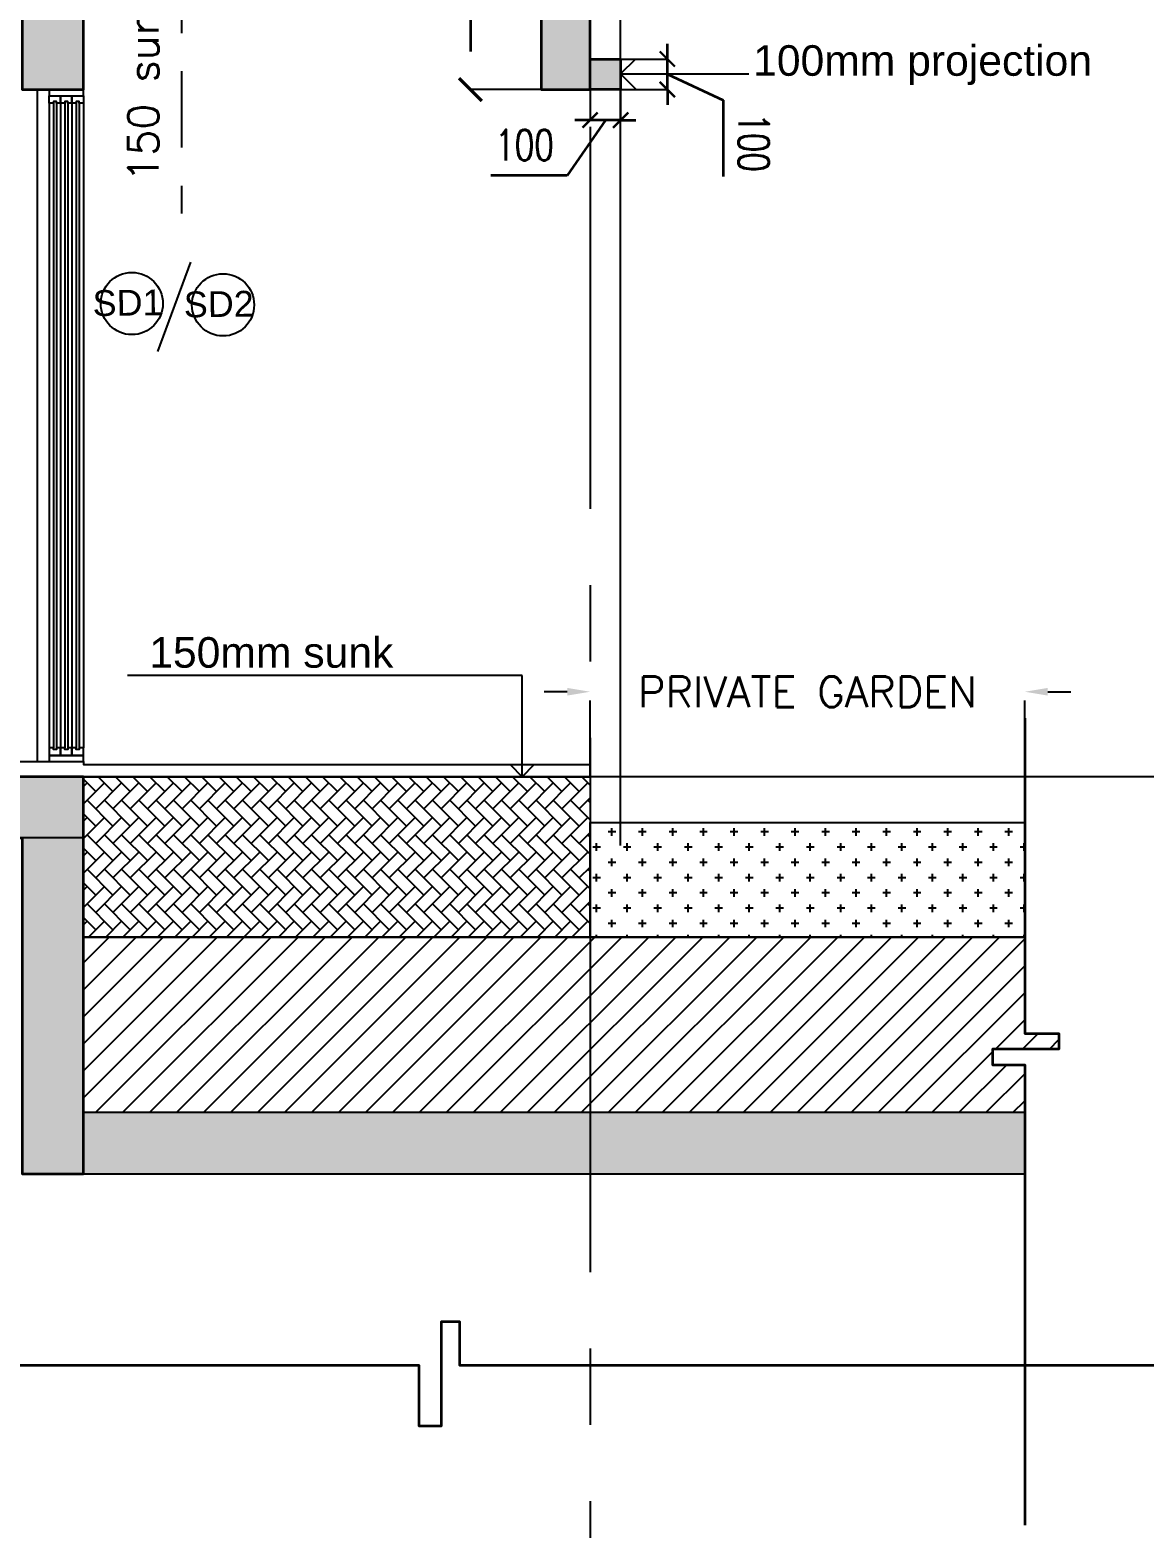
# Model space of a CAD drawing. Header units: millimetres. Extents: x 1066295 to 1300022, y -5734212 to -5454663.
# Drawn here: x 1120826 to 1124476, y -5679454 to -5674548 of the extents above; entities that cross this region are included whole.
import ezdxf
from ezdxf.enums import TextEntityAlignment as Align

# ---------------------------------------------------------------- set-up
doc = ezdxf.new("R2010")
doc.units = ezdxf.units.MM
doc.header["$LTSCALE"] = 1000
doc.header["$MEASUREMENT"] = 0
for name, pattern in [('AUDIT_D_120904163729-0', [0]), ('T9_PROFILE SECTIONS$0$( Hidden )', [0.375, 0.25, -0.125]), ('T9_PROFILE SECTIONS$0$AUDIT_D_120904163729-0', [0]), ('T9_PROFILE SECTIONS$0$HIDDEN', [0.375, 0.25, -0.125]), ('T9_PROFILE SECTIONS$0$HIDDEN2', [0.1875, 0.125, -0.0625]), ('T9_PROFILE SECTIONS$0$PHANTOM2', [1.25, 0.625, -0.125, 0.125, -0.125, 0.125, -0.125]), ('T9_PROFILE SECTIONS$0$T10(T7 IS SIMILAR BUT MIRROR) - DIMENSION & TEXTING$0$HIDDEN', [0.375, 0.25, -0.125]), ('T9_PROFILE SECTIONS$0$T8_PROFILE SECTIONS$0$HIDDEN', [0.375, 0.25, -0.125])]:
    doc.linetypes.add(name, pattern=pattern)
doc.layers.get('0').update_dxf_attribs({"linetype": 'AUDIT_D_120904163729-0'})
for name, color, linetype in [('T9_PROFILE SECTIONS$0$a-alu frame', 4, 'Continuous'), ('T9_PROFILE SECTIONS$0$A-BUILDING LINE TURNS HERE', 252, 'T9_PROFILE SECTIONS$0$PHANTOM2'), ('T9_PROFILE SECTIONS$0$a-ele', 8, 'Continuous'), ('T9_PROFILE SECTIONS$0$a-rcc', 3, 'Continuous'), ('T9_PROFILE SECTIONS$0$A-SUNK SLAB', 251, 'T9_PROFILE SECTIONS$0$AUDIT_D_120904163729-0'), ('T9_PROFILE SECTIONS$0$A-WALL HATCH', 8, 'Continuous'), ('T9_PROFILE SECTIONS$0$a-window', 5, 'Continuous'), ('T9_PROFILE SECTIONS$0$ELEV 5', 8, 'Continuous'), ('T9_PROFILE SECTIONS$0$F.F.L', 36, 'Continuous'), ('T9_PROFILE SECTIONS$0$HATCH', 8, 'Continuous'), ('T9_PROFILE SECTIONS$0$HATCH 150', 8, 'Continuous'), ('T9_PROFILE SECTIONS$0$Leader', 2, 'T9_PROFILE SECTIONS$0$AUDIT_D_120904163729-0'), ('T9_PROFILE SECTIONS$0$LEVEL', 7, 'Continuous'), ('T9_PROFILE SECTIONS$0$T10(T7 IS SIMILAR BUT MIRROR) - DIMENSION & TEXTING$0$A-DIMENSIONS', 2, 'T9_PROFILE SECTIONS$0$T10(T7 IS SIMILAR BUT MIRROR) - DIMENSION & TEXTING$0$HIDDEN'), ('T9_PROFILE SECTIONS$0$TEXT ROOM', 7, 'Continuous'), ('T9_PROFILE SECTIONS$0$TYPICAL UNITS$0$a-door-no', 104, 'Continuous')]:
    doc.layers.add(name, color=color, linetype=linetype)
for name, color, linetype, lineweight in [('T9_PROFILE SECTIONS$0$A-DIMENSION', 2, 'Continuous', 35), ('T9_PROFILE SECTIONS$0$A-SLAB', 3, 'Continuous', 35), ('T9_PROFILE SECTIONS$0$R0-18-10-2014-T1-1st Podium Floor Plan$0$Text', 7, 'Continuous', 0), ('T9_PROFILE SECTIONS$0$T8_PROFILE SECTIONS$0$A-DIMENSION', 2, 'Continuous', 35), ('T9_PROFILE SECTIONS$0$T8_PROFILE SECTIONS$0$A-SLAB', 3, 'Continuous', 35)]:
    doc.layers.add(name, color=color, linetype=linetype, lineweight=lineweight)
doc.styles.add('T9_PROFILE SECTIONS$0$ARIAL ARROW', font='arial.ttf')
doc.styles.add('T9_PROFILE SECTIONS$0$CLUSTER A- TOILET DETAIL$0$texts', font='simplex.shx', dxfattribs={"width": 0.75})
doc.styles.add('T9_PROFILE SECTIONS$0$Romans 1', font='romans.shx', dxfattribs={"height": 100})
doc.styles.add('T9_PROFILE SECTIONS$0$T8_PROFILE SECTIONS$0$Romans 1', font='romans.shx', dxfattribs={"height": 100})
doc.styles.add('T9_PROFILE SECTIONS$0$TYPICAL UNITS$0$LODHA STANDERD', font='sanss___.ttf')
doc.dimstyles.new('T9_PROFILE SECTIONS$0$ALPINE S', dxfattribs={"dimscale": 0, "dimtxt": 100, "dimasz": 75, "dimexe": 0, "dimexo": 0, "dimgap": 75, "dimtad": 1, "dimdec": 0, "dimzin": 0, "dimdsep": 46, "dimtxsty": 'T9_PROFILE SECTIONS$0$Romans 1', "dimblk": 'T9_PROFILE SECTIONS$0$_ArchTick', "dimcen": 0.09, "dimclrd": 256, "dimclre": 256, "dimclrt": 7, "dimadec": 0, "dimazin": 0, "dimtfac": 1, "dimtdec": 0, "dimtofl": 0, "dimtmove": 1, "dimatfit": 0, "dimldrblk": 'T9_PROFILE SECTIONS$0$_Open90', "dimfxl": 1, "dimtolj": 1, "dimtzin": 0, "dimarcsym": 0})
doc.dimstyles.new('T9_PROFILE SECTIONS$0$T8_PROFILE SECTIONS$0$ALPINE S', dxfattribs={"dimscale": 0, "dimtxt": 100, "dimasz": 75, "dimexe": 0, "dimexo": 0, "dimgap": 75, "dimtad": 1, "dimdec": 0, "dimzin": 0, "dimdsep": 46, "dimtxsty": 'T9_PROFILE SECTIONS$0$T8_PROFILE SECTIONS$0$Romans 1', "dimblk": 'T9_PROFILE SECTIONS$0$T8_PROFILE SECTIONS$0$_ArchTick', "dimcen": 0.09, "dimclrd": 256, "dimclre": 256, "dimclrt": 7, "dimadec": 0, "dimazin": 0, "dimtfac": 1, "dimtdec": 0, "dimtofl": 0, "dimtmove": 1, "dimatfit": 0, "dimldrblk": 'T9_PROFILE SECTIONS$0$T8_PROFILE SECTIONS$0$_Open90', "dimfxl": 1, "dimtolj": 1, "dimtzin": 0, "dimarcsym": 0})

# ---------------------------------------------------------------- blocks, each defined once
blk = doc.blocks.new('T9_PROFILE SECTIONS$0$A$C04612184')
at = {"layer": 'T9_PROFILE SECTIONS$0$LEVEL', "color": 8, "linetype": 'T9_PROFILE SECTIONS$0$HIDDEN2', "ltscale": 5}
blk.add_line((89.8181, 14.915), (-67.8271, 14.915), dxfattribs=at)
blk = doc.blocks.new('T9_PROFILE SECTIONS$0$window with railing')
at = {"layer": 'T9_PROFILE SECTIONS$0$a-ele'}
blk.add_lwpolyline([(-11244.9, -340863.7), (-11244.9, -338663.7)], dxfattribs=at)
at = {"layer": 'T9_PROFILE SECTIONS$0$a-window', "color": 250}
for p, q in [((-11394.9, -338708.7), (-11394.9, -340818.7)), ((-11381.6, -338708.7), (-11381.6, -340818.7)), ((-11371.6, -338708.7), (-11371.6, -340818.7))]:
    blk.add_line(p, q, dxfattribs=at)
at = {"layer": 'T9_PROFILE SECTIONS$0$a-window', "color": 1}
for p, q in [((-11357.4, -338708.7), (-11357.4, -340818.7)), ((-11319.9, -338708.7), (-11319.9, -340818.7)), ((-11319.9, -338708.7), (-11319.9, -340818.7)), ((-11282.4, -338708.7), (-11282.4, -340818.7))]:
    blk.add_line(p, q, dxfattribs=at)
at = {"layer": 'T9_PROFILE SECTIONS$0$a-window', "color": 5}
for p, q in [((-11344.1, -338708.7), (-11344.1, -340818.7)), ((-11334.1, -338708.7), (-11334.1, -340818.7)), ((-11306.6, -338708.7), (-11306.6, -340818.7)), ((-11296.6, -338708.7), (-11296.6, -340818.7))]:
    blk.add_line(p, q, dxfattribs=at)
at = {"layer": 'T9_PROFILE SECTIONS$0$a-window', "color": 4}
for points in [[(-11394.9, -338683.7), (-11394.9, -338663.7), (-11282.4, -338663.7), (-11282.4, -338683.7)], [(-11371.6, -338708.7), (-11357.4, -338708.7), (-11357.4, -338683.7), (-11394.9, -338683.7), (-11394.9, -338708.7), (-11381.6, -338708.7), (-11381.6, -338702.7), (-11371.6, -338702.7)], [(-11334.1, -338708.7), (-11319.9, -338708.7), (-11319.9, -338683.7), (-11357.4, -338683.7), (-11357.4, -338708.7), (-11344.1, -338708.7), (-11344.1, -338702.7), (-11334.1, -338702.7)], [(-11296.6, -338708.7), (-11282.4, -338708.7), (-11282.4, -338683.7), (-11319.9, -338683.7), (-11319.9, -338708.7), (-11306.6, -338708.7), (-11306.6, -338702.7), (-11296.6, -338702.7)], [(-11371.6, -340818.7), (-11357.4, -340818.7), (-11357.4, -340843.7), (-11394.9, -340843.7), (-11394.9, -340818.7), (-11381.6, -340818.7), (-11381.6, -340824.7), (-11371.6, -340824.7)], [(-11394.9, -340863.7), (-11394.9, -340843.7), (-11282.4, -340843.7), (-11282.4, -340863.7)], [(-11334.1, -340818.7), (-11319.9, -340818.7), (-11319.9, -340843.7), (-11357.4, -340843.7), (-11357.4, -340818.7), (-11344.1, -340818.7), (-11344.1, -340824.7), (-11334.1, -340824.7)], [(-11296.6, -340818.7), (-11282.4, -340818.7), (-11282.4, -340843.7), (-11319.9, -340843.7), (-11319.9, -340818.7), (-11306.6, -340818.7), (-11306.6, -340824.7), (-11296.6, -340824.7)]]:
    blk.add_lwpolyline(points, close=True, dxfattribs=at)
blk = doc.blocks.new('T9_PROFILE SECTIONS$0$_ArchTick')
at = {"color": 0, "linetype": 'ByBlock', "const_width": 0.15}
blk.add_lwpolyline([(-0.5, -0.5), (0.5, 0.5)], dxfattribs=at)
blk = doc.blocks.new('T9_PROFILE SECTIONS$0$TYPICAL UNITS$0$B-flat-33')
at = {"layer": 'T9_PROFILE SECTIONS$0$TYPICAL UNITS$0$a-door-no'}
blk.add_ellipse((14107.6, 1401.5), major_axis=(0, -181), ratio=0.999989, dxfattribs=at)
at = {"layer": 'T9_PROFILE SECTIONS$0$TYPICAL UNITS$0$a-door-no', "style": 'T9_PROFILE SECTIONS$0$TYPICAL UNITS$0$LODHA STANDERD', "oblique": 0.00002, "width": 0.999989}
blk.add_attdef('OP1', text='', height=150, rotation=0.75922, dxfattribs=at).set_placement((14117, 1331.6), align=Align.CENTER)
blk = doc.blocks.new('*D269')
at = {"layer": 'T9_PROFILE SECTIONS$0$Leader', "lineweight": -2, "transparency": 16777216}
for p, q in [((3548.4, -85521.8), (3473.4, -85521.8)), ((5122.7, -85521.8), (5197.7, -85521.8))]:
    blk.add_line(p, q, dxfattribs=at)
at = {"layer": 'T9_PROFILE SECTIONS$0$Leader', "linetype": 'T9_PROFILE SECTIONS$0$( Hidden )', "lineweight": -2, "transparency": 16777216}
for p, q in [((3623.4, -85800), (3623.4, -85521.8)), ((5047.7, -85800), (5047.7, -85521.8))]:
    blk.add_line(p, q, dxfattribs=at)
at = {"layer": 'T9_PROFILE SECTIONS$0$Leader', "transparency": 16777216}
for points in [[(3548.4, -85509.3), (3548.4, -85534.3), (3623.4, -85521.8)], [(5122.7, -85509.3), (5122.7, -85534.3), (5047.7, -85521.8)]]:
    blk.add_solid(points, dxfattribs=at)
at = {"layer": 'T9_PROFILE SECTIONS$0$Leader', "color": 7, "transparency": 16777216, "insert": (4335.5, -85521.8), "char_height": 100, "attachment_point": 5, "style": 'T9_PROFILE SECTIONS$0$Romans 1'}
blk.add_mtext('\\A1;PRIVATE GARDEN', dxfattribs=at)
blk = doc.blocks.new('*D220')
at = {"layer": 'T9_PROFILE SECTIONS$0$A-DIMENSION', "linetype": 'T9_PROFILE SECTIONS$0$HIDDEN', "lineweight": -2, "transparency": 16777216}
for p, q in [((1322621.8, -5677944.3), (1322621.8, -5677712.1)), ((1323371.8, -5677944.3), (1323371.8, -5677712.1))]:
    blk.add_line(p, q, dxfattribs=at)
at = {"layer": 'T9_PROFILE SECTIONS$0$A-DIMENSION', "linetype": 'T9_PROFILE SECTIONS$0$HIDDEN', "transparency": 16777216}
blk.add_line((1323371.8, -5677712.1), (1322621.8, -5677712.1), dxfattribs=at)
at = {"layer": 'T9_PROFILE SECTIONS$0$A-DIMENSION', "linetype": 'ByBlock', "transparency": 16777216, "xscale": 75, "yscale": 75, "zscale": 75, "rotation": 180}
blk.add_blockref('T9_PROFILE SECTIONS$0$_ArchTick', (1322621.8, -5677712.1), dxfattribs=at)
at = {"layer": 'T9_PROFILE SECTIONS$0$A-DIMENSION', "linetype": 'ByBlock', "transparency": 16777216, "xscale": 75, "yscale": 75, "zscale": 75}
blk.add_blockref('T9_PROFILE SECTIONS$0$_ArchTick', (1323371.8, -5677712.1), dxfattribs=at)
at = {"layer": 'T9_PROFILE SECTIONS$0$A-DIMENSION', "color": 7, "linetype": 'ByBlock', "transparency": 16777216, "insert": (1322996.8, -5677587.1), "char_height": 100, "attachment_point": 5, "style": 'T9_PROFILE SECTIONS$0$Romans 1'}
blk.add_mtext('\\A1;750', dxfattribs=at)
blk = doc.blocks.new('T9_PROFILE SECTIONS$0$_Open90')
at = {"color": 0, "linetype": 'ByBlock', "lineweight": -2}
for p, q in [((0, 0), (-1, 0)), ((-0.5, 0.5), (0, 0)), ((0, 0), (-0.5, -0.5))]:
    blk.add_line(p, q, dxfattribs=at)
blk = doc.blocks.new('T9_PROFILE SECTIONS$0$T8_PROFILE SECTIONS$0$_ArchTick')
at = {"color": 0, "linetype": 'ByBlock', "const_width": 0.15}
blk.add_lwpolyline([(-0.5, -0.5), (0.5, 0.5)], dxfattribs=at)
blk = doc.blocks.new('*D223')
at = {"layer": 'T9_PROFILE SECTIONS$0$T8_PROFILE SECTIONS$0$A-DIMENSION', "linetype": 'T9_PROFILE SECTIONS$0$T8_PROFILE SECTIONS$0$HIDDEN', "transparency": 16777216}
for p, q in [((1322340, -5678028.8), (1322340, -5677750.3)), ((1322521.7, -5678154.4), (1322340, -5678028.8)), ((1322521.7, -5678104.4), (1322521.7, -5678054.4)), ((1322521.7, -5678204.4), (1322521.7, -5678104.4)), ((1322521.7, -5678204.4), (1322521.7, -5678254.4))]:
    blk.add_line(p, q, dxfattribs=at)
at = {"layer": 'T9_PROFILE SECTIONS$0$T8_PROFILE SECTIONS$0$A-DIMENSION', "linetype": 'T9_PROFILE SECTIONS$0$T8_PROFILE SECTIONS$0$HIDDEN', "lineweight": -2, "transparency": 16777216}
for p, q in [((1322621.8, -5678104.4), (1322521.7, -5678104.4)), ((1322621.8, -5678204.4), (1322521.7, -5678204.4))]:
    blk.add_line(p, q, dxfattribs=at)
at = {"layer": 'T9_PROFILE SECTIONS$0$T8_PROFILE SECTIONS$0$A-DIMENSION', "linetype": 'ByBlock', "transparency": 16777216, "xscale": 50, "yscale": 50, "zscale": 50}
for p, rotation in [((1322521.7, -5678104.4), 270), ((1322521.7, -5678204.4), 90.00000000000001)]:
    blk.add_blockref('T9_PROFILE SECTIONS$0$T8_PROFILE SECTIONS$0$_ArchTick', p, dxfattribs=dict(at, rotation=rotation))
at = {"layer": 'T9_PROFILE SECTIONS$0$T8_PROFILE SECTIONS$0$A-DIMENSION', "color": 7, "linetype": 'ByBlock', "transparency": 16777216, "insert": (1322440, -5677889.5), "char_height": 100, "attachment_point": 5, "rotation": 270, "style": 'T9_PROFILE SECTIONS$0$CLUSTER A- TOILET DETAIL$0$texts'}
blk.add_mtext('\\A1;100', dxfattribs=at)
blk = doc.blocks.new('T9_PROFILE SECTIONS$0$T8_PROFILE SECTIONS$0$_Open90')
at = {"color": 0, "linetype": 'ByBlock', "lineweight": -2}
for p, q in [((0, 0), (-1, 0)), ((-0.5, 0.5), (0, 0)), ((0, 0), (-0.5, -0.5))]:
    blk.add_line(p, q, dxfattribs=at)
blk = doc.blocks.new('*D224')
at = {"layer": 'T9_PROFILE SECTIONS$0$T8_PROFILE SECTIONS$0$A-DIMENSION', "linetype": 'T9_PROFILE SECTIONS$0$T8_PROFILE SECTIONS$0$HIDDEN', "lineweight": -2, "transparency": 16777216}
for p, q in [((1322621.8, -5678204.4), (1322621.8, -5678357.5)), ((1322721.8, -5678204.4), (1322721.8, -5678357.5))]:
    blk.add_line(p, q, dxfattribs=at)
at = {"layer": 'T9_PROFILE SECTIONS$0$T8_PROFILE SECTIONS$0$A-DIMENSION', "linetype": 'T9_PROFILE SECTIONS$0$T8_PROFILE SECTIONS$0$HIDDEN', "transparency": 16777216}
for p, q in [((1322621.8, -5678357.5), (1322571.8, -5678357.5)), ((1322671.8, -5678357.5), (1322587.6, -5678540.1)), ((1322621.8, -5678357.5), (1322721.8, -5678357.5)), ((1322721.8, -5678357.5), (1322771.8, -5678357.5)), ((1322587.6, -5678540.1), (1322309, -5678540.1))]:
    blk.add_line(p, q, dxfattribs=at)
at = {"layer": 'T9_PROFILE SECTIONS$0$T8_PROFILE SECTIONS$0$A-DIMENSION', "linetype": 'ByBlock', "transparency": 16777216, "xscale": 50, "yscale": 50, "zscale": 50}
blk.add_blockref('T9_PROFILE SECTIONS$0$T8_PROFILE SECTIONS$0$_ArchTick', (1322621.8, -5678357.5), dxfattribs=at)
at = {"layer": 'T9_PROFILE SECTIONS$0$T8_PROFILE SECTIONS$0$A-DIMENSION', "linetype": 'ByBlock', "transparency": 16777216, "xscale": 50, "yscale": 50, "zscale": 50, "rotation": 180}
blk.add_blockref('T9_PROFILE SECTIONS$0$T8_PROFILE SECTIONS$0$_ArchTick', (1322721.8, -5678357.5), dxfattribs=at)
at = {"layer": 'T9_PROFILE SECTIONS$0$T8_PROFILE SECTIONS$0$A-DIMENSION', "color": 7, "linetype": 'ByBlock', "transparency": 16777216, "insert": (1322448.3, -5678640.1), "char_height": 100, "attachment_point": 5, "rotation": 180, "style": 'T9_PROFILE SECTIONS$0$CLUSTER A- TOILET DETAIL$0$texts'}
blk.add_mtext('\\A1;100', dxfattribs=at)
blk = doc.blocks.new('*D217')
at = {"layer": 'T9_PROFILE SECTIONS$0$T10(T7 IS SIMILAR BUT MIRROR) - DIMENSION & TEXTING$0$A-DIMENSIONS', "lineweight": -2, "transparency": 16777216}
for p, q in [((1323056.6, -5676766), (1322216.1, -5676766)), ((1323296.8, -5677053.5), (1323056.6, -5676766)), ((1323221.8, -5677053.5), (1323146.8, -5677053.5)), ((1323221.8, -5677053.5), (1323371.8, -5677053.5)), ((1323371.8, -5677053.5), (1323446.8, -5677053.5))]:
    blk.add_line(p, q, dxfattribs=at)
at = {"layer": 'T9_PROFILE SECTIONS$0$T10(T7 IS SIMILAR BUT MIRROR) - DIMENSION & TEXTING$0$A-DIMENSIONS', "linetype": 'T9_PROFILE SECTIONS$0$HIDDEN', "lineweight": -2, "transparency": 16777216}
for p, q in [((1323221.8, -5677194.4), (1323221.8, -5677053.5)), ((1323371.8, -5677194.4), (1323371.8, -5677053.5))]:
    blk.add_line(p, q, dxfattribs=at)
at = {"layer": 'T9_PROFILE SECTIONS$0$T10(T7 IS SIMILAR BUT MIRROR) - DIMENSION & TEXTING$0$A-DIMENSIONS', "linetype": 'ByBlock', "lineweight": -2, "transparency": 16777216, "xscale": 75, "yscale": 75, "zscale": 75}
blk.add_blockref('T9_PROFILE SECTIONS$0$_ArchTick', (1323221.8, -5677053.5), dxfattribs=at)
at = {"layer": 'T9_PROFILE SECTIONS$0$T10(T7 IS SIMILAR BUT MIRROR) - DIMENSION & TEXTING$0$A-DIMENSIONS', "linetype": 'ByBlock', "lineweight": -2, "transparency": 16777216, "xscale": 75, "yscale": 75, "zscale": 75, "rotation": 180}
blk.add_blockref('T9_PROFILE SECTIONS$0$_ArchTick', (1323371.8, -5677053.5), dxfattribs=at)
at = {"layer": 'T9_PROFILE SECTIONS$0$T10(T7 IS SIMILAR BUT MIRROR) - DIMENSION & TEXTING$0$A-DIMENSIONS', "color": 7, "linetype": 'ByBlock', "transparency": 16777216, "insert": (1322636.3, -5676641), "char_height": 100, "attachment_point": 5, "style": 'T9_PROFILE SECTIONS$0$Romans 1', "bg_fill": 3, "box_fill_scale": 1.25, "bg_fill_color": 256, "bg_fill_true_color": 13158600, "bg_fill_transparency": 0}
blk.add_mtext('\\A1;150 sunk', dxfattribs=at)
blk = doc.blocks.new('T9_PROFILE SECTIONS$0$87i')
at = {"layer": 'T9_PROFILE SECTIONS$0$HATCH 150'}
h = blk.add_hatch(color=8, dxfattribs=at)
h.dxf.hatch_style = 1
h.paths.add_polyline_path([(1323521.8, -5677944.4), (1323371.8, -5677944.4), (1323221.8, -5677944.4), (1323221.8, -5676444.4), (1323371.8, -5676444.4), (1323371.8, -5674481), (1323171.8, -5674481), (1323171.8, -5676244.4), (1322621.8, -5676244.4), (1322621.8, -5676444.4), (1323021.8, -5676444.4), (1323021.8, -5677944.4), (1322621.8, -5677944.4), (1322621.8, -5678104.4), (1323521.8, -5678104.4)])
h = blk.add_hatch(dxfattribs=at)
h.set_pattern_fill('AR-SAND', color=8, scale=10, angle=-90)
h.set_pattern_definition([(37.5, (-7656.884, 3890.655), (-0.62993358, 19.26823769), [0, -15.2, 0, -17, 0, -16.25]), (7.5, (-7656.884, 3890.655), (17.69776705, 28.22146065), [0, -8.2, 0, -13.7, 0, -5.25]), (327.5, (-7669.184, 3890.655), (31.141418618, 0.056590535), [0, -5, 0, -18, 0, -23.5]), (317.5, (-7669.184, 3890.655), (30.06126605, 8.77675565), [0, -2.5, 0, -11.8, 0, -13.5])])
h.paths.add_polyline_path([(1322721.8, -5678104.4), (1322721.8, -5678204.4), (1322621.8, -5678204.4), (1322621.8, -5678104.4)])
h.paths.add_polyline_path([(1323421.8, -5678104.4), (1323421.8, -5678204.4), (1323521.8, -5678204.4), (1323521.8, -5678104.4)])
at = {"layer": 'T9_PROFILE SECTIONS$0$A-SLAB', "linetype": 'ByBlock'}
for points in [[(1323521.8, -5677944.4), (1323371.8, -5677944.4), (1323221.8, -5677944.4), (1323221.8, -5676444.4), (1323371.8, -5676444.4), (1323371.8, -5674481), (1323171.8, -5674481), (1323171.8, -5676244.4), (1322621.8, -5676244.4), (1322621.8, -5676444.4), (1323021.8, -5676444.4), (1323021.8, -5677944.4), (1322621.8, -5677944.4), (1322621.8, -5678104.4), (1323521.8, -5678104.4)], [(1322721.8, -5678104.4), (1322721.8, -5678204.4), (1322621.8, -5678204.4), (1322621.8, -5678104.4)]]:
    blk.add_lwpolyline(points, close=True, dxfattribs=at)
at = {"layer": 'T9_PROFILE SECTIONS$0$ELEV 5', "ltscale": 0.7}
blk.add_line((1322721.8, -5678204.4), (1323421.8, -5678204.4), dxfattribs=at)
at = {"layer": 'T9_PROFILE SECTIONS$0$R0-18-10-2014-T1-1st Podium Floor Plan$0$Text', "insert": (1322470.1, -5679748.7, 0), "char_height": 100, "width": 1133.401, "attachment_point": 9, "rotation": 270, "style": 'T9_PROFILE SECTIONS$0$ARIAL ARROW'}
blk.add_mtext('100mm projection\\P  ', dxfattribs=at)
at = {"layer": 'T9_PROFILE SECTIONS$0$A-DIMENSION', "linetype": 'ByBlock'}
dim = blk.add_linear_dim(base=(1322621.8, -5677712.1), p1=(1323371.8, -5677944.3), p2=(1322621.8, -5677944.3), dimstyle='T9_PROFILE SECTIONS$0$ALPINE S', override={"dimscale": 1, "dimfxl": 5, "dimlwd": 65535, "dimarcsym": 1}, dxfattribs=at)
dim.commit()
dim.dimension.update_dxf_attribs({"geometry": '*D220', "text_midpoint": (1322996.8, -5677587.1)})
at = {"layer": 'T9_PROFILE SECTIONS$0$T8_PROFILE SECTIONS$0$A-DIMENSION', "linetype": 'ByBlock'}
for base, p1, p2, angle, picture, middle in [((1322521.7, -5678104.4), (1322621.8, -5678204.4, 0), (1322621.8, -5678104.4, 0), 270, '*D223', (1322340, -5677978.8)), ((1322721.8, -5678357.5), (1322621.8, -5678204.4), (1322721.8, -5678204.4, 0), 180, '*D224', (1322537.6, -5678540.1))]:
    dim = blk.add_linear_dim(base=base, p1=p1, p2=p2, angle=angle, dimstyle='T9_PROFILE SECTIONS$0$T8_PROFILE SECTIONS$0$ALPINE S', override={"dimscale": 1, "dimasz": 50, "dimgap": 50, "dimtxsty": 'T9_PROFILE SECTIONS$0$CLUSTER A- TOILET DETAIL$0$texts', "dimfxl": 5, "dimlwd": 65535, "dimarcsym": 1}, dxfattribs=at)
    dim.commit()
    dim.dimension.update_dxf_attribs({"geometry": picture, "text_midpoint": middle, "dimtype": 128})
at = {"layer": 'T9_PROFILE SECTIONS$0$Leader'}
blk.add_leader([(1322672.9, -5678204.4), (1322672.9, -5678421), (1322672.9, -5678624.7)], dimstyle='T9_PROFILE SECTIONS$0$ALPINE S', override={"dimscale": 1, "dimasz": 100, "dimtad": 0}, dxfattribs=at)
at = {"layer": 'T9_PROFILE SECTIONS$0$T10(T7 IS SIMILAR BUT MIRROR) - DIMENSION & TEXTING$0$A-DIMENSIONS', "linetype": 'ByBlock'}
dim = blk.add_linear_dim(base=(1323371.8, -5677053.5), p1=(1323221.8, -5677194.4), p2=(1323371.8, -5677194.4), text='<> sunk', dimstyle='T9_PROFILE SECTIONS$0$ALPINE S', override={"dimscale": 1, "dimfxl": 5, "dimtfill": 1, "dimarcsym": 1}, dxfattribs=at)
dim.commit()
dim.dimension.update_dxf_attribs({"geometry": '*D217', "text_midpoint": (1322981.6, -5676766), "dimtype": 128})
blk = doc.blocks.new('T9_PROFILE SECTIONS$0$A$C618E7BDF')
at = {"layer": 'T9_PROFILE SECTIONS$0$A-SUNK SLAB', "linetype": 'ByBlock'}
h = blk.add_hatch(dxfattribs=at)
h.set_pattern_fill('AR-HBONE', color=256, scale=10)
h.set_pattern_definition([(135, (-5674480.988, -1409171.794), (-56.5685425, 1e-14), [120, -40]), (225, (-5674509.272, -1409143.51), (-56.5685425, 1e-14), [120, -40])])
h.paths.add_polyline_path([(3623.4, -86325), (1963.4, -86325), (1963.4, -85800), (3623.4, -85800)])
at = {"layer": 'T9_PROFILE SECTIONS$0$A-WALL HATCH', "linetype": 'ByBlock'}
h = blk.add_hatch(color=256, dxfattribs=at)
h.dxf.hatch_style = 1
h.paths.add_polyline_path([(5047.7, -87100), (5047.7, -86900), (1963.4, -86900), (1963.4, -86000), (1763.4, -86000), (1763.4, -87100)])
at = {"layer": 'T9_PROFILE SECTIONS$0$HATCH'}
h = blk.add_hatch(dxfattribs=at)
h.set_pattern_fill('CROSS', color=256, scale=200, angle=49.878, style=0)
h.set_pattern_definition([(90, (-5705917.59, -532536.59), (-50, 50), [25, -75]), (180, (-5705905.09, -532524.09), (-50, -50), [25, -75])])
h.paths.add_polyline_path([(5047.7, -86325), (5047.7, -85950), (3623.4, -85950), (3623.4, -86325)])
h = blk.add_hatch(dxfattribs=at)
h.set_pattern_fill('ANSI31', color=256, scale=500, style=0)
h.set_pattern_definition([(45, (-1121323.95, 5590584.52), (-44.1941738, 44.1941738), [])])
h.paths.add_polyline_path([(5047.7, -86900), (5047.7, -86743.1), (4942.1, -86743.1), (4942.1, -86691.8), (5159.4, -86691.8), (5159.4, -86640.6), (5047.7, -86640.6), (5047.7, -86325), (1963.4, -86325), (1963.4, -86900)])
at = {"layer": 'T9_PROFILE SECTIONS$0$HATCH 150'}
h = blk.add_hatch(color=8, dxfattribs=at)
h.dxf.hatch_style = 1
h.paths.add_polyline_path([(1963.4, -85950), (1963.4, -85800), (0, -85800), (0, -86000), (1763.4, -86000), (1763.4, -87100), (1963.4, -87100), (1963.4, -86150)])
blk.add_line((5047.7, -86325), (1963.4, -86325))
at = {"layer": 'T9_PROFILE SECTIONS$0$A-BUILDING LINE TURNS HERE', "ltscale": 2}
blk.add_line((3623.4, 3827.5), (3623.4, -90972), dxfattribs=at)
at = {"layer": 'T9_PROFILE SECTIONS$0$a-rcc', "linetype": 'ByBlock'}
blk.add_lwpolyline([(5047.7, -86900), (1963.4, -86900), (1963.4, -86000), (1763.4, -86000), (1763.4, -87100), (5047.7, -87100)], dxfattribs=at)
at = {"layer": 'T9_PROFILE SECTIONS$0$A-SLAB', "linetype": 'ByBlock', "elevation": 0}
blk.add_lwpolyline([(5047.7, -85608.5), (5047.7, -86640.6), (5159.4, -86640.6), (5159.4, -86691.8), (4942.1, -86691.8), (4942.1, -86743.1), (5047.7, -86743.1), (5047.7, -88251)], dxfattribs=at)
at = {"layer": 'T9_PROFILE SECTIONS$0$A-SLAB', "linetype": 'ByBlock'}
blk.add_lwpolyline([(1963.4, -85950), (1963.4, -85950), (1963.4, -85800), (0, -85800), (0, -86000), (1763.4, -86000), (1763.4, -87100), (1963.4, -87100), (1963.4, -86150), (1963.4, -86150)], close=True, dxfattribs=at)
blk.add_lwpolyline([(9773.9, -87728.1), (3196.3, -87728.1), (3196.3, -87584.5), (3135.4, -87584.5), (3135.4, -87926.4), (3063.2, -87926.4), (3063.2, -87728.1), (-828.8, -87728.1)], dxfattribs=at)
at = {"layer": 'T9_PROFILE SECTIONS$0$A-SUNK SLAB', "linetype": 'ByBlock'}
blk.add_lwpolyline([(3623.4, -86325), (1963.4, -86325), (1963.4, -85800), (3623.4, -85800)], close=True, dxfattribs=at)
at = {"layer": 'T9_PROFILE SECTIONS$0$ELEV 5', "ltscale": 0.7}
blk.add_line((3723.4, -86025), (3723.4, -83550), dxfattribs=at)
at = {"layer": 'T9_PROFILE SECTIONS$0$F.F.L', "linetype": 'Continuous', "ltscale": 0.1}
blk.add_lwpolyline([(0, -85750), (1963.4, -85750), (1963.4, -85760), (3623.4, -85760)], dxfattribs=at)
at = {"layer": 'T9_PROFILE SECTIONS$0$HATCH'}
for points in [[(5047.7, -86325), (3623.4, -86325), (3623.4, -85950), (5047.7, -85950)], [(5047.7, -86900), (1963.4, -86900), (1963.4, -86325), (5047.7, -86325)]]:
    blk.add_lwpolyline(points, dxfattribs=at)
at = {"layer": 'T9_PROFILE SECTIONS$0$TEXT ROOM', "ltscale": 0.1}
blk.add_line((2207.6, -84407.5), (2315.6, -84114.7), dxfattribs=at)
at = {"layer": 'T9_PROFILE SECTIONS$0$a-alu frame', "linetype": 'Continuous', "xscale": -1}
blk.add_blockref('T9_PROFILE SECTIONS$0$window with railing', (-9431.5, 255113.7, 0), dxfattribs=at)
at = {"layer": 'T9_PROFILE SECTIONS$0$TEXT ROOM', "ltscale": 0.1}
ref = blk.add_blockref('T9_PROFILE SECTIONS$0$TYPICAL UNITS$0$B-flat-33', (-5813.3, -85039), dxfattribs=dict(at, xscale=0.5625, yscale=0.5625, zscale=0.5625))
ref.add_attrib('OP1', 'SD1', dxfattribs={"layer": 'T9_PROFILE SECTIONS$0$TYPICAL UNITS$0$a-door-no', "height": 84.37, "rotation": 0.7592, "style": 'T9_PROFILE SECTIONS$0$TYPICAL UNITS$0$LODHA STANDERD', "oblique": 0, "width": 0.999989}).set_placement((2108.7, -84290.2), align=Align.CENTER)
ref = blk.add_blockref('T9_PROFILE SECTIONS$0$TYPICAL UNITS$0$B-flat-33', (-5514.5, -85043.4), dxfattribs=dict(at, xscale=0.5625, yscale=0.5625, zscale=0.5625))
ref.add_attrib('OP1', 'SD2', dxfattribs={"layer": 'T9_PROFILE SECTIONS$0$TYPICAL UNITS$0$a-door-no', "height": 84.37, "rotation": 0.7592, "style": 'T9_PROFILE SECTIONS$0$TYPICAL UNITS$0$LODHA STANDERD', "oblique": 0, "width": 0.999989}).set_placement((2407.5, -84294.6), align=Align.CENTER)
at = {"layer": 'T9_PROFILE SECTIONS$0$R0-18-10-2014-T1-1st Podium Floor Plan$0$Text', "insert": (2179.2, -85444.4), "char_height": 100, "width": 1133.401, "attachment_point": 7, "style": 'T9_PROFILE SECTIONS$0$ARIAL ARROW'}
blk.add_mtext('150mm sunk', dxfattribs=at)
at = {"layer": 'T9_PROFILE SECTIONS$0$Leader'}
dim = blk.add_linear_dim(base=(3623.4, -85521.8, 0), p1=(5047.7, -85800, 0), p2=(3623.4, -85800, 0), text='PRIVATE GARDEN', dimstyle='T9_PROFILE SECTIONS$0$ALPINE S', override={"dimscale": 1, "dimtad": 0, "dimsah": 1}, dxfattribs=at)
dim.commit()
dim.dimension.update_dxf_attribs({"geometry": '*D269', "text_midpoint": (4335.5, -85521.8, 0), "dimtype": 128})
blk.add_leader([(3400.9, -85800, 0), (3400.9, -85469.1, 0), (2107.6, -85469.1, 0)], dimstyle='T9_PROFILE SECTIONS$0$ALPINE S', override={"dimscale": 1, "dimtad": 0}, dxfattribs=at)
at = {"linetype": 'ByBlock', "rotation": 90}
blk.add_blockref('T9_PROFILE SECTIONS$0$87i', (-5674481, -1406171.8), dxfattribs=at)
blk = doc.blocks.new('T9_PROFILE SECTIONS')
at = {"layer": 'T9_PROFILE SECTIONS$0$T8_PROFILE SECTIONS$0$A-SLAB', "linetype": 'ByBlock'}
blk.add_lwpolyline([(1133431.3168, -5676523.1544), (1131735.3771, -5676523.1544), (1131735.3771, -5676379.5549), (1131674.43, -5676379.5549), (1131674.43, -5676721.4411), (1131602.2832, -5676721.4411), (1131602.2832, -5676523.1544), (1125375.2591, -5676523.1544)], dxfattribs=at)
at = {"layer": 'T9_PROFILE SECTIONS$0$LEVEL', "linetype": 'ByBlock', "xscale": 1000, "yscale": 1000, "zscale": 1000}
blk.add_blockref('T9_PROFILE SECTIONS$0$A$C04612184', (1171279.5443, -5689510.054, -0.01), dxfattribs=at)
at = {"linetype": 'ByBlock'}
blk.add_blockref('T9_PROFILE SECTIONS$0$A$C618E7BDF', (1120782.8347, -5588795.054), dxfattribs=at)

msp = doc.modelspace()

# ---------------------------------------------------------------- block references
at = {"linetype": 'ByBlock'}
msp.add_blockref('T9_PROFILE SECTIONS', (-1745.2, -2398.4, 0.4), dxfattribs=at)

doc.saveas('drawing.dxf')
